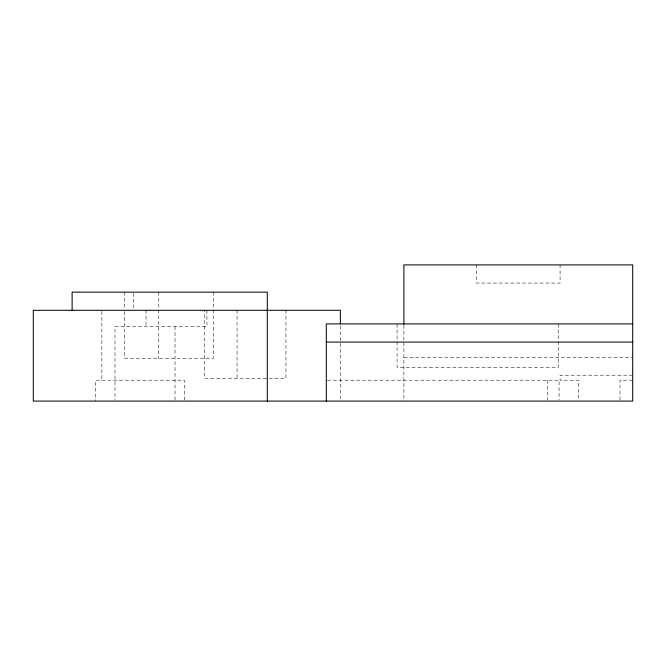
<?xml version="1.0" encoding="UTF-8"?>
<svg xmlns="http://www.w3.org/2000/svg" width="666" height="666" viewBox="0 0 666 666"><rect width="100%" height="100%" fill="white"/><g stroke="black" fill="none" stroke-linecap="round" stroke-linejoin="round"><path stroke-width="0.5" stroke-dasharray="3.33 2.5" d="M403.887 357.509L632.7 357.509M632.7 375.216L560.073 375.216L560.073 380.211L578.529 380.211L578.529 400.091M327.347 380.211L559.09 380.211L559.09 400.091M632.7 380.211L619.988 380.211L619.988 400.091M560.073 264.91L560.073 283.067L476.515 283.067L476.515 264.91M558.216 323.917L558.216 367.499L397.078 367.499L397.078 323.917M547.527 380.211L547.527 400.091M403.887 325.158L403.887 401.09M340.351 325.782L340.351 400.058M285.947 310.306L285.947 378.396L204.737 378.396L204.737 310.306M237.038 310.306L237.038 378.396M213.245 292.149L213.245 308.716M213.245 309.748L213.245 358.416L124.733 358.416L124.733 309.748M206.935 310.306L206.935 326.648L114.985 326.648L114.985 400.058M184.457 400.091L184.457 380.211L95.563 380.211L95.563 401.09M175.025 326.648L175.025 400.058M158.783 292.149L158.783 308.716M158.783 309.748L158.783 358.416M146.037 310.306L146.037 326.648M133.391 293.157L133.391 309.299M124.733 292.149L124.733 308.716M101.865 311.33L101.865 380.211"/><path stroke-width="1" d="M632.7 323.917L326.307 323.917L326.307 401.09M326.307 342.083L632.7 342.083M403.887 324.217L403.887 264.91L632.7 264.91L632.7 401.09L33.3 401.09L33.3 310.306L340.351 310.306L340.351 323.718M267.299 401.09L267.299 292.149L72.119 292.149L72.119 310.306"/></g></svg>
